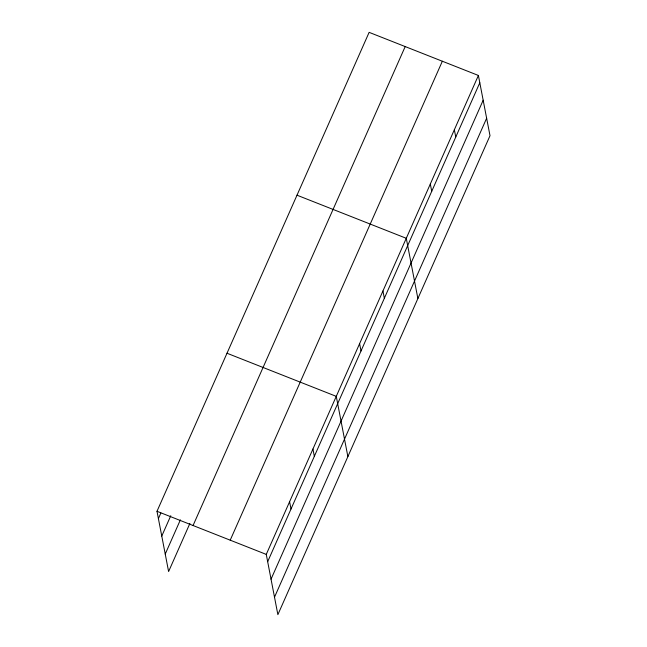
<?xml version="1.0" encoding="UTF-8"?>
<svg xmlns="http://www.w3.org/2000/svg" width="647" height="647" viewBox="0 0 647 647"><rect width="100%" height="100%" fill="white"/><g stroke="black" fill="none" stroke-linecap="round" stroke-linejoin="round"><path stroke-width="0.97" d="M189.886 523.48L168.6 571.544L156.995 511.292L369.13 32.35L478.4 75.456L490.005 135.708L277.87 614.65L266.265 554.398L478.4 75.456M158.402 518.587L160.86 513.039M161.766 536.064L170.776 515.724M165.236 554.067L180.384 519.864M193.057 525.518L405.192 46.576M230.211 540.172L442.346 61.23M267.672 561.693L479.807 82.759M271.036 579.17L483.172 100.228M274.506 597.173L486.641 118.239M297.005 195.192L406.276 238.298L417.881 298.55M227 353.238L336.27 396.352L347.876 456.604M156.995 511.292L266.265 554.398M454.356 129.74L455.763 137.035M430.32 184.015L431.719 191.318M382.943 290.98L384.342 298.275M359.603 343.662L361.01 350.965M312.938 449.034L314.337 456.329M289.597 501.716L291.004 509.011"/></g></svg>
